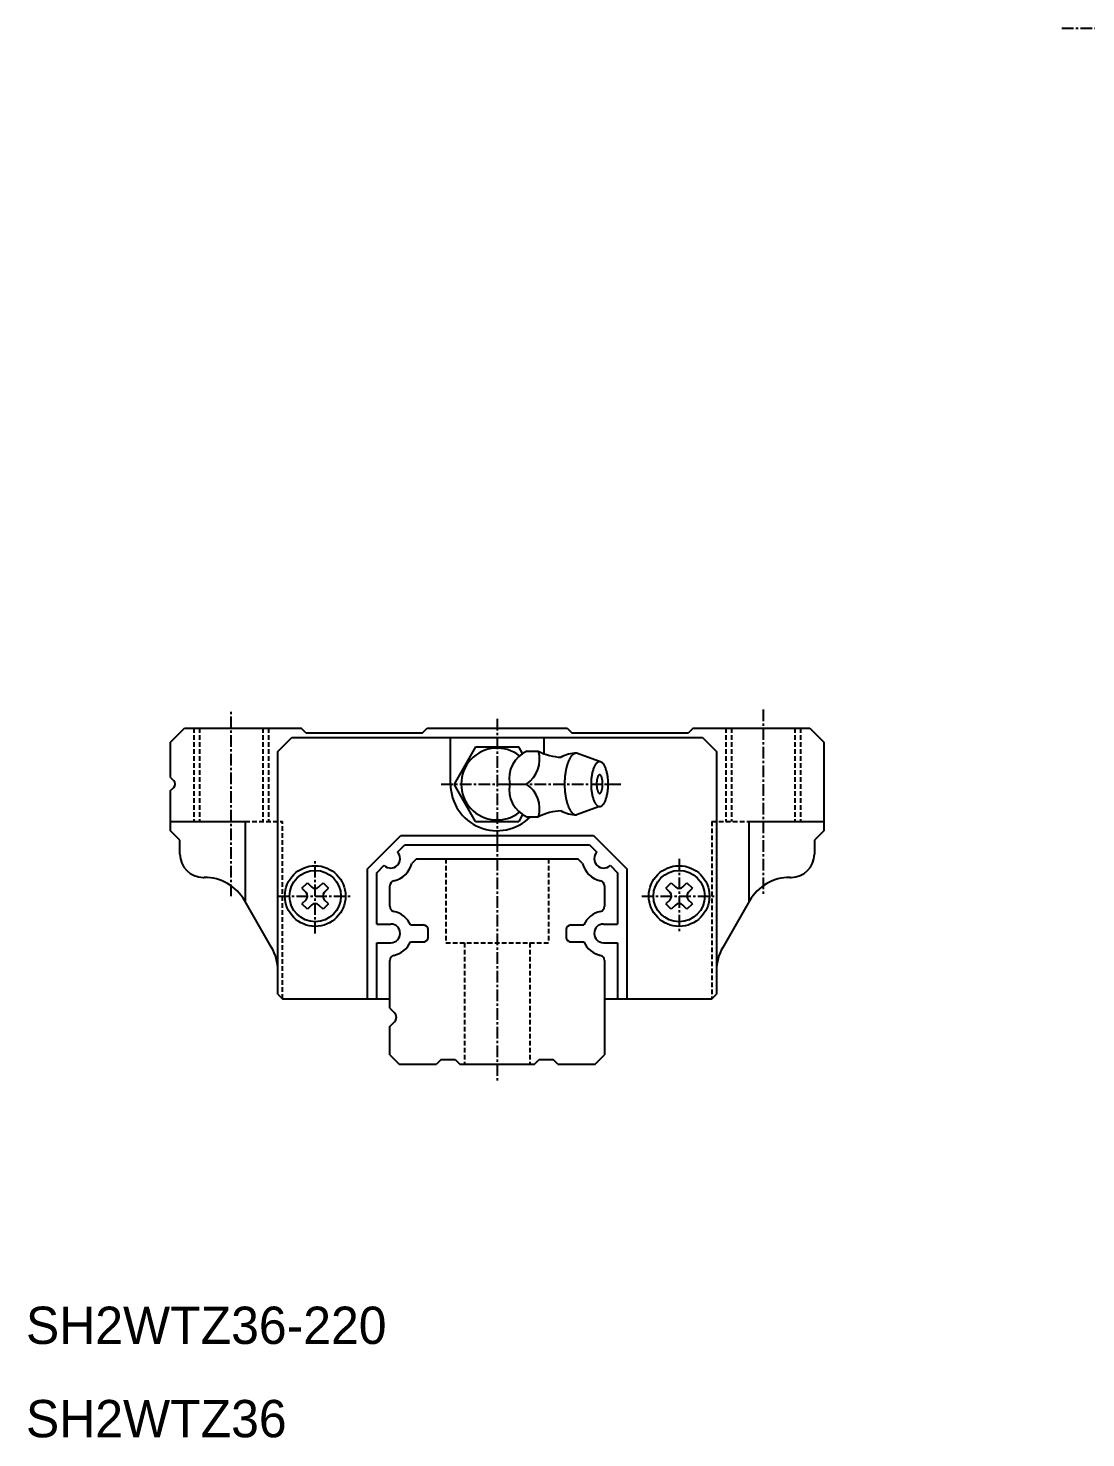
# Model space of a CAD drawing. Extents: x 10 to 349, y 10 to 201.
# Drawn here: x 10.2 to 123.6, y 9.9 to 161 of the extents above; entities that cross this region are included whole.
import ezdxf

# ---------------------------------------------------------------- set-up
doc = ezdxf.new("R2010")
doc.units = 0
doc.linetypes.add('CENTER', pattern=[2, 1.25, -0.25, 0.25, -0.25])
doc.linetypes.add('DASHED', pattern=[0.75, 0.5, -0.25])
doc.layers.get('0').update_dxf_attribs({"linetype": 'CONTINUOUS'})
doc.layers.add('CENTER', color=1, linetype='CENTER')

msp = doc.modelspace()

# ---------------------------------------------------------------- linework, layer by layer
at = {"color": 7, "linetype": 'CONTINUOUS'}
for p, q in [((25.50003, 84.49992), (27.0001, 86.00001)), ((27.0001, 86.00001), (39.50003, 86.00001)), ((37.00007, 83.5), (38.50006, 84.99999)), ((38.50005, 85.00001), (82.50002, 85.00001)), ((40.00009, 85.50001), (39.50009, 86.00001)), ((40.00003, 85.50001), (52.50006, 85.50001)), ((52.5001, 85.49999), (53.00008, 85.99999)), ((53.00006, 86.00001), (68.00003, 86.00001)), ((55.50002, 80.00001), (55.50002, 85.00001)), ((65.50002, 85.00001), (65.50002, 83.25495)), ((68.00007, 86.00001), (68.50005, 85.50001)), ((68.50002, 85.50001), (81.00003, 85.50001)), ((81.50007, 86.00002), (81.00007, 85.50002)), ((81.50003, 86.00001), (94.00003, 86.00001)), ((82.50003, 85.00001), (84.00003, 83.50001)), ((94.00004, 86), (95.50004, 84.49999)), ((25.50003, 80.70715), (25.50003, 84.49992)), ((37.00002, 57.50003), (37.00002, 83.5)), ((58.19059, 84.00004), (55.88118, 80.00002)), ((58.1906, 84.00004), (60.50002, 84.00004)), ((60.50002, 84.00004), (62.80943, 84.00004)), ((63.21976, 83.28936), (62.80945, 84.00004)), ((63.64543, 83.50741), (64.92358, 83.50741)), ((71.48074, 82.40001), (68.98627, 83.30001)), ((84.00002, 83.5), (84.00002, 57.50003)), ((95.50003, 84.5), (95.50003, 75.00001)), ((25.50007, 80.70712), (25.85362, 80.35357)), ((25.50003, 75.00001), (25.50003, 79.29289)), ((25.50007, 79.29291), (25.85362, 79.64646)), ((58.19059, 76.00002), (55.88118, 80.00003)), ((61.84955, 80.00001), (63.64543, 80.00001)), ((71.48074, 77.60001), (68.98627, 76.70001)), ((25.50002, 76.00001), (33.50002, 76.00001)), ((33.5, 76.00003), (33.5, 67.3993)), ((58.1906, 76.00001), (60.50002, 76.00001)), ((60.50002, 76.00001), (62.80943, 76.00001)), ((63.23243, 76.73265), (62.80945, 76.00002)), ((63.64543, 76.49261), (64.92358, 76.49261)), ((87.50002, 67.3993), (87.50002, 76.00003)), ((87.50002, 76.00001), (95.50002, 76.00001)), ((26.50007, 74.00001), (25.50007, 75.00001)), ((46.60004, 70.91422), (50.18003, 74.49422)), ((50.18002, 74.49423), (70.82002, 74.49423)), ((70.82004, 74.49423), (74.40004, 70.91423)), ((95.50006, 75.00002), (94.50006, 74.00002)), ((26.50003, 72.50001), (26.50003, 74.00001)), ((49.80714, 72.70711), (50.59426, 73.49423)), ((50.59424, 73.49423), (70.40581, 73.49423)), ((70.40582, 73.49424), (71.19293, 72.70713)), ((94.50003, 74.00001), (94.50003, 72.50001)), ((47.60004, 70.50001), (48.39293, 71.2929)), ((51.84086, 72), (51.34086, 71.5)), ((51.84084, 72), (69.15918, 72)), ((69.65919, 71.49999), (69.15919, 71.99999)), ((72.60714, 71.29291), (73.40004, 70.50002)), ((29.00003, 70.00001), (29.11335, 70.00001)), ((46.60002, 57.00001), (46.60002, 70.91423)), ((47.60002, 65.00001), (47.60002, 70.50001)), ((73.40002, 70.50001), (73.40002, 65.00001)), ((74.40002, 70.91423), (74.40002, 57.00001)), ((91.8868, 70.00001), (92.00003, 70.00001)), ((39.57883, 68.83767), (40.02757, 68.38893)), ((39.57885, 68.83767), (40.16239, 69.42121)), ((40.16238, 69.42121), (40.61112, 68.97247)), ((41.38894, 68.97248), (41.83768, 69.42122)), ((41.8377, 69.42122), (42.42124, 68.83767)), ((41.97249, 68.38892), (42.42123, 68.83766)), ((49, 66.8976), (49, 69.10238)), ((72, 69.10238), (72, 66.8976)), ((78.57883, 68.83767), (79.02757, 68.38893)), ((78.57884, 68.83767), (79.16239, 69.42122)), ((79.16239, 69.42122), (79.61112, 68.97248)), ((80.38895, 68.97247), (80.83769, 69.42121)), ((80.83769, 69.42122), (81.42124, 68.83767)), ((80.97249, 68.38892), (81.42123, 68.83766)), ((36.33021, 62.50005), (33.44347, 67.50002)), ((40.02757, 67.61111), (39.57883, 67.16237)), ((40.1624, 66.57883), (39.57885, 67.16237)), ((40.61113, 67.02756), (40.16239, 66.57882)), ((41.83769, 66.57881), (41.38894, 67.02756)), ((42.42124, 67.16237), (41.83769, 66.57883)), ((42.42123, 67.16236), (41.97248, 67.61111)), ((79.02757, 67.61111), (78.57883, 67.16237)), ((79.16239, 66.57883), (78.57885, 67.16237)), ((79.61112, 67.02756), (79.16239, 66.57882)), ((80.83767, 66.57882), (80.38894, 67.02756)), ((81.42123, 67.16237), (80.83769, 66.57883)), ((81.42123, 67.16238), (80.97249, 67.61111)), ((87.55667, 67.50002), (84.66994, 62.50005)), ((47.60002, 65.00001), (49.10002, 65.00001)), ((71.90002, 65.00001), (73.40002, 65.00001)), ((51.21053, 64.90001), (52.60001, 64.90001)), ((53.10001, 63.6), (53.10001, 64.40001)), ((67.90001, 64.40001), (67.90001, 63.6)), ((68.40001, 64.90001), (69.78949, 64.90001)), ((47.60002, 57.00001), (47.60002, 63.00001)), ((47.60002, 63.00001), (49.10002, 63.00001)), ((51.21053, 63.1), (52.60001, 63.1)), ((68.40001, 63.1), (69.78949, 63.1)), ((71.90002, 63.00001), (73.40002, 63.00001)), ((73.40002, 63.00001), (73.40002, 57.00001)), ((49, 55.98996), (49, 61.1024)), ((72, 61.1024), (72, 51.00001)), ((37.00005, 57.50005), (37.50006, 57.00003)), ((83.50002, 57.00003), (84.00001, 57.50004)), ((37.50005, 57.00001), (49, 57.00001)), ((49.00001, 55.98995), (49.49499, 55.49496)), ((72, 57.00001), (83.49998, 57.00001)), ((49.00001, 54.01003), (49.49499, 54.50501)), ((49, 51.00001), (49, 54.01004)), ((49.00005, 51.00002), (50.00005, 50.00002)), ((50, 50), (54, 50)), ((54.50002, 50.50001), (54.00003, 50.00002)), ((54.5, 50.5), (56.00002, 50.5)), ((56.00002, 50.5), (56.50002, 50)), ((56.5, 50), (64.5, 50)), ((64.50001, 50.00001), (65.00001, 50.50001)), ((65, 50.5), (66.5, 50.5)), ((67.00003, 50.00001), (66.50003, 50.50001)), ((67, 50), (71, 50)), ((71.00003, 50.00002), (72.00003, 51.00002))]:
    msp.add_line(p, q, dxfattribs=at)
at = {"color": 3, "linetype": 'DASHED'}
for p, q in [((28, 86.00001), (28, 76.00001)), ((28.6, 86.00001), (28.6, 76.00001)), ((35.4, 86.00001), (35.4, 76.00001)), ((36, 86.00001), (36, 76.00001)), ((85, 86.00001), (85, 76.00001)), ((85.6, 86.00001), (85.6, 76.00001)), ((92.4, 86.00001), (92.4, 76.00001)), ((93, 86.00001), (93, 76.00001)), ((33.5, 76.00001), (37.50002, 76.00001)), ((37.50002, 57.00001), (37.50002, 76.00001)), ((83.50002, 76.00001), (83.50002, 57.00001)), ((83.50002, 76.00001), (87.50002, 76.00001)), ((55, 72), (55, 63)), ((66, 72), (66, 63)), ((55, 63), (66, 63)), ((57, 63), (57, 50)), ((64, 63), (64, 50))]:
    msp.add_line(p, q, dxfattribs=at)
at = {"color": 7, "linetype": 'CONTINUOUS'}
for points in [[(68.9863, 83.3, 0), (68.9553, 83.299, 0), (68.9243, 83.296, 0), (68.8934, 83.2911, 0), (68.8625, 83.2841, 0), (68.8317, 83.2752, 0), (68.801, 83.2643, 0), (68.7704, 83.2514, 0), (68.7399, 83.2366, 0), (68.7096, 83.2198, 0), (68.6794, 83.2011, 0), (68.6495, 83.1805, 0), (68.6197, 83.1579, 0), (68.5901, 83.1335, 0), (68.5608, 83.1071, 0), (68.5318, 83.0789, 0), (68.503, 83.0488, 0), (68.4745, 83.0169, 0), (68.4463, 82.9832, 0), (68.4185, 82.9476, 0), (68.391, 82.9103, 0), (68.3638, 82.8713, 0), (68.337, 82.8305, 0), (68.3106, 82.788, 0), (68.2847, 82.7439, 0), (68.2591, 82.698, 0), (68.234, 82.6506, 0), (68.2093, 82.6016, 0), (68.1851, 82.5509, 0), (68.1614, 82.4988, 0), (68.1382, 82.4451, 0), (68.1155, 82.39, 0), (68.0933, 82.3335, 0), (68.0717, 82.2755, 0), (68.0506, 82.2162, 0), (68.03, 82.1555, 0), (68.0101, 82.0935, 0), (67.9907, 82.0303, 0), (67.9719, 81.9658, 0), (67.9538, 81.9002, 0), (67.9362, 81.8334, 0), (67.9193, 81.7655, 0), (67.9031, 81.6965, 0), (67.8875, 81.6266, 0), (67.8725, 81.5556, 0), (67.8583, 81.4837, 0), (67.8447, 81.4109, 0), (67.8318, 81.3373, 0), (67.8195, 81.2629, 0), (67.808, 81.1877, 0), (67.7972, 81.1117, 0), (67.7872, 81.0352, 0), (67.7778, 80.9579, 0), (67.7692, 80.8802, 0), (67.7613, 80.8018, 0), (67.7541, 80.723, 0), (67.7477, 80.6438, 0), (67.742, 80.5642, 0), (67.7371, 80.4842, 0), (67.7329, 80.404, 0), (67.7295, 80.3235, 0), (67.7268, 80.2428, 0), (67.7249, 80.1619, 0), (67.7238, 80.081, 0), (67.7234, 80, 0), (67.7238, 79.919, 0), (67.7249, 79.8381, 0), (67.7268, 79.7572, 0), (67.7295, 79.6766, 0), (67.7329, 79.5961, 0), (67.7371, 79.5158, 0), (67.742, 79.4358, 0), (67.7477, 79.3562, 0), (67.7541, 79.277, 0), (67.7613, 79.1982, 0), (67.7692, 79.1199, 0), (67.7778, 79.0421, 0), (67.7872, 78.9649, 0), (67.7972, 78.8883, 0), (67.808, 78.8124, 0), (67.8195, 78.7372, 0), (67.8318, 78.6627, 0), (67.8447, 78.5891, 0), (67.8583, 78.5163, 0), (67.8725, 78.4444, 0), (67.8875, 78.3734, 0), (67.9031, 78.3035, 0), (67.9193, 78.2345, 0), (67.9362, 78.1666, 0), (67.9538, 78.0998, 0), (67.9719, 78.0342, 0), (67.9907, 77.9697, 0), (68.0101, 77.9065, 0), (68.03, 77.8445, 0), (68.0506, 77.7839, 0), (68.0717, 77.7245, 0), (68.0933, 77.6666, 0), (68.1155, 77.61, 0), (68.1382, 77.5549, 0), (68.1614, 77.5012, 0), (68.1851, 77.4491, 0), (68.2093, 77.3985, 0), (68.234, 77.3494, 0), (68.2591, 77.302, 0), (68.2847, 77.2562, 0), (68.3106, 77.212, 0), (68.337, 77.1695, 0), (68.3638, 77.1287, 0), (68.391, 77.0897, 0), (68.4185, 77.0524, 0), (68.4463, 77.0168, 0), (68.4745, 76.9831, 0), (68.503, 76.9512, 0), (68.5318, 76.9211, 0), (68.5608, 76.8929, 0), (68.5901, 76.8666, 0), (68.6197, 76.8421, 0), (68.6495, 76.8196, 0), (68.6794, 76.7989, 0), (68.7096, 76.7802, 0), (68.7399, 76.7634, 0), (68.7704, 76.7486, 0), (68.801, 76.7357, 0), (68.8317, 76.7248, 0), (68.8625, 76.7159, 0), (68.8934, 76.709, 0), (68.9243, 76.704, 0), (68.9553, 76.701, 0), (68.9863, 76.7, 0)], [(71.4807, 82.4, 0), (71.4357, 82.3971, 0), (71.3907, 82.3885, 0), (71.346, 82.374, 0), (71.3016, 82.3539, 0), (71.2576, 82.3281, 0), (71.2141, 82.2967, 0), (71.1713, 82.2597, 0), (71.1293, 82.2173, 0), (71.0881, 82.1696, 0), (71.0478, 82.1166, 0), (71.0086, 82.0586, 0), (70.9705, 81.9955, 0), (70.9336, 81.9277, 0), (70.8981, 81.8552, 0), (70.864, 81.7783, 0), (70.8313, 81.6971, 0), (70.8002, 81.6118, 0), (70.7708, 81.5226, 0), (70.743, 81.4297, 0), (70.7171, 81.3334, 0), (70.693, 81.2339, 0), (70.6707, 81.1314, 0), (70.6505, 81.0261, 0), (70.6322, 80.9184, 0), (70.616, 80.8085, 0), (70.6018, 80.6967, 0), (70.5898, 80.5832, 0), (70.5799, 80.4682, 0), (70.5722, 80.3522, 0), (70.5667, 80.2353, 0), (70.5634, 80.1178, 0), (70.5623, 80, 0), (70.5634, 79.8822, 0), (70.5667, 79.7648, 0), (70.5722, 79.6479, 0), (70.5799, 79.5318, 0), (70.5898, 79.4169, 0), (70.6018, 79.3033, 0), (70.616, 79.1915, 0), (70.6322, 79.0816, 0), (70.6505, 78.9739, 0), (70.6707, 78.8687, 0), (70.693, 78.7662, 0), (70.7171, 78.6666, 0), (70.743, 78.5703, 0), (70.7708, 78.4775, 0), (70.8002, 78.3883, 0), (70.8313, 78.303, 0), (70.864, 78.2217, 0), (70.8981, 78.1448, 0), (70.9336, 78.0723, 0), (70.9705, 78.0045, 0), (71.0086, 77.9415, 0), (71.0478, 77.8834, 0), (71.0881, 77.8304, 0), (71.1293, 77.7827, 0), (71.1713, 77.7403, 0), (71.2141, 77.7034, 0), (71.2576, 77.6719, 0), (71.3016, 77.6461, 0), (71.346, 77.626, 0), (71.3907, 77.6116, 0), (71.4357, 77.6029, 0), (71.4807, 77.6, 0), (71.5258, 77.6029, 0), (71.5708, 77.6116, 0), (71.6155, 77.626, 0), (71.6599, 77.6461, 0), (71.7039, 77.6719, 0), (71.7473, 77.7034, 0), (71.7902, 77.7403, 0), (71.8322, 77.7827, 0), (71.8734, 77.8304, 0), (71.9137, 77.8834, 0), (71.9529, 77.9415, 0), (71.991, 78.0045, 0), (72.0279, 78.0723, 0), (72.0634, 78.1448, 0), (72.0975, 78.2217, 0), (72.1302, 78.303, 0), (72.1613, 78.3883, 0), (72.1907, 78.4775, 0), (72.2184, 78.5703, 0), (72.2444, 78.6666, 0), (72.2685, 78.7662, 0), (72.2907, 78.8687, 0), (72.311, 78.9739, 0), (72.3293, 79.0816, 0), (72.3455, 79.1915, 0), (72.3596, 79.3033, 0), (72.3717, 79.4169, 0), (72.3815, 79.5318, 0), (72.3892, 79.6479, 0), (72.3948, 79.7648, 0), (72.3981, 79.8822, 0), (72.3992, 80, 0), (72.3981, 80.1178, 0), (72.3948, 80.2353, 0), (72.3892, 80.3522, 0), (72.3815, 80.4682, 0), (72.3717, 80.5832, 0), (72.3596, 80.6967, 0), (72.3455, 80.8085, 0), (72.3293, 80.9184, 0), (72.311, 81.0261, 0), (72.2907, 81.1314, 0), (72.2685, 81.2339, 0), (72.2444, 81.3334, 0), (72.2184, 81.4297, 0), (72.1907, 81.5226, 0), (72.1613, 81.6118, 0), (72.1302, 81.6971, 0), (72.0975, 81.7783, 0), (72.0634, 81.8552, 0), (72.0279, 81.9277, 0), (71.991, 81.9955, 0), (71.9529, 82.0586, 0), (71.9137, 82.1166, 0), (71.8734, 82.1696, 0), (71.8322, 82.2173, 0), (71.7902, 82.2597, 0), (71.7473, 82.2967, 0), (71.7039, 82.3281, 0), (71.6599, 82.3539, 0), (71.6155, 82.374, 0), (71.5708, 82.3885, 0), (71.5258, 82.3971, 0), (71.4807, 82.4, 0)], [(71.4807, 79, 0), (71.4967, 79.0012, 0), (71.5126, 79.0048, 0), (71.5284, 79.0108, 0), (71.5441, 79.0192, 0), (71.5596, 79.03, 0), (71.575, 79.0431, 0), (71.5901, 79.0585, 0), (71.605, 79.0761, 0), (71.6196, 79.096, 0), (71.6338, 79.1181, 0), (71.6477, 79.1423, 0), (71.6611, 79.1685, 0), (71.6742, 79.1968, 0), (71.6867, 79.227, 0), (71.6988, 79.2591, 0), (71.7104, 79.2929, 0), (71.7213, 79.3285, 0), (71.7318, 79.3656, 0), (71.7416, 79.4043, 0), (71.7507, 79.4444, 0), (71.7593, 79.4859, 0), (71.7671, 79.5286, 0), (71.7743, 79.5725, 0), (71.7807, 79.6173, 0), (71.7865, 79.6631, 0), (71.7915, 79.7097, 0), (71.7957, 79.757, 0), (71.7992, 79.8049, 0), (71.8019, 79.8533, 0), (71.8039, 79.902, 0), (71.8051, 79.9509, 0), (71.8055, 80, 0), (71.8051, 80.0491, 0), (71.8039, 80.098, 0), (71.8019, 80.1467, 0), (71.7992, 80.1951, 0), (71.7957, 80.243, 0), (71.7915, 80.2903, 0), (71.7865, 80.3369, 0), (71.7807, 80.3827, 0), (71.7743, 80.4276, 0), (71.7671, 80.4714, 0), (71.7593, 80.5141, 0), (71.7507, 80.5556, 0), (71.7416, 80.5957, 0), (71.7318, 80.6344, 0), (71.7213, 80.6716, 0), (71.7104, 80.7071, 0), (71.6988, 80.741, 0), (71.6867, 80.773, 0), (71.6742, 80.8032, 0), (71.6611, 80.8315, 0), (71.6477, 80.8577, 0), (71.6338, 80.8819, 0), (71.6196, 80.904, 0), (71.605, 80.9239, 0), (71.5901, 80.9416, 0), (71.575, 80.9569, 0), (71.5596, 80.97, 0), (71.5441, 80.9808, 0), (71.5284, 80.9892, 0), (71.5126, 80.9952, 0), (71.4967, 80.9988, 0), (71.4807, 81, 0), (71.4648, 80.9988, 0), (71.4489, 80.9952, 0), (71.4331, 80.9892, 0), (71.4174, 80.9808, 0), (71.4018, 80.97, 0), (71.3865, 80.9569, 0), (71.3713, 80.9416, 0), (71.3565, 80.9239, 0), (71.3419, 80.904, 0), (71.3277, 80.8819, 0), (71.3138, 80.8577, 0), (71.3003, 80.8315, 0), (71.2873, 80.8032, 0), (71.2747, 80.773, 0), (71.2627, 80.741, 0), (71.2511, 80.7071, 0), (71.2401, 80.6716, 0), (71.2297, 80.6344, 0), (71.2199, 80.5957, 0), (71.2107, 80.5556, 0), (71.2022, 80.5141, 0), (71.1944, 80.4714, 0), (71.1872, 80.4276, 0), (71.1807, 80.3827, 0), (71.175, 80.3369, 0), (71.17, 80.2903, 0), (71.1658, 80.243, 0), (71.1623, 80.1951, 0), (71.1595, 80.1467, 0), (71.1576, 80.098, 0), (71.1564, 80.0491, 0), (71.156, 80, 0), (71.1564, 79.9509, 0), (71.1576, 79.902, 0), (71.1595, 79.8533, 0), (71.1623, 79.8049, 0), (71.1658, 79.757, 0), (71.17, 79.7097, 0), (71.175, 79.6631, 0), (71.1807, 79.6173, 0), (71.1872, 79.5725, 0), (71.1944, 79.5286, 0), (71.2022, 79.4859, 0), (71.2107, 79.4444, 0), (71.2199, 79.4043, 0), (71.2297, 79.3656, 0), (71.2401, 79.3285, 0), (71.2511, 79.2929, 0), (71.2627, 79.2591, 0), (71.2747, 79.227, 0), (71.2873, 79.1968, 0), (71.3003, 79.1685, 0), (71.3138, 79.1423, 0), (71.3277, 79.1181, 0), (71.3419, 79.096, 0), (71.3565, 79.0761, 0), (71.3713, 79.0585, 0), (71.3865, 79.0431, 0), (71.4018, 79.03, 0), (71.4174, 79.0192, 0), (71.4331, 79.0108, 0), (71.4489, 79.0048, 0), (71.4648, 79.0012, 0), (71.4807, 79, 0)]]:
    msp.add_polyline3d(points, dxfattribs=at)
for centre, radius in [((41.00002, 68.00001), 3.25), ((80.00002, 68.00001), 3.25), ((41.00002, 68.00001), 2.75), ((80.00002, 68.00001), 2.75)]:
    msp.add_circle(centre, radius, dxfattribs=at)
for centre, radius, start, end in [((60.50002, 80.00001), 3.85, 51.526513, 308.47349), ((64.96701, 80.6069), 3.17599, 114.03975, 191.01614), ((61.87018, 82.63353), 3.17599, 303.98386, 15.97117), ((67.61553, 88.86963), 6, 243.20602, 267.6158), ((68.98627, 80.00002), 3.3, 90.000073, 119.40699), ((25.50007, 80.00002), 0.5, 315, 45), ((60.50002, 80.00001), 5, 180.00004, 315.45413), ((64.96701, 79.39313), 3.17599, 168.98386, 245.96025), ((61.87018, 77.3665), 3.17599, 344.02883, 56.01614), ((67.61553, 71.1304), 6, 92.384205, 116.79398), ((68.98627, 80.00001), 3.3, 240.59301, 269.99993), ((49.10002, 72.00001), 1, 225.00005, 45), ((71.90002, 72.00001), 1, 135, 314.99996), ((29.00003, 72.50001), 2.5, 180, 270), ((48.92996, 72.06418), 2.476, 281.8239, 346.8289), ((72.07005, 72.06418), 2.476, 193.1711, 258.17614), ((92.00003, 72.50001), 2.5, 270, 0), ((29.11335, 65.00001), 5, 30.000037, 90), ((49.55, 69.10238), 0.55, 101.82386, 179.99991), ((71.45001, 69.10238), 0.55, 0.0000555, 78.176105), ((91.8868, 65.00001), 5, 90, 149.99996), ((39.63866, 68.00001), 0.55, 315.00007, 44.99993), ((41.00002, 69.36139), 0.55, 225.00005, 314.99995), ((42.36139, 68.00001), 0.55, 135, 224.99998), ((78.63866, 68.00001), 0.55, 315.00007, 44.99993), ((80.00002, 69.36139), 0.55, 225.00005, 314.99995), ((81.36139, 68.00001), 0.55, 135, 224.99998), ((41.00002, 66.63865), 0.55, 45.000046, 134.99995), ((49.55, 66.8976), 0.55, 180.00009, 258.17614), ((71.45001, 66.8976), 0.55, 281.8239, 359.99996), ((80.00002, 66.63865), 0.55, 45.000046, 134.99995), ((49.10002, 64.00001), 1, 270.00007, 89.99998), ((48.92996, 63.93582), 2.476, 22.917832, 78.176105), ((72.07005, 63.93582), 2.476, 101.82386, 157.08217), ((71.90002, 64.00001), 1, 89.999982, 269.99995), ((52.60001, 64.40001), 0.5, 0.000036, 89.999982), ((52.60001, 63.6), 0.5, 270.00002, 0.00004), ((68.40001, 64.40001), 0.5, 89.999982, 179.99996), ((68.40001, 63.6), 0.5, 179.99996, 270), ((32.00003, 60.00004), 5, 359.99998, 30.00008), ((48.92996, 64.06419), 2.476, 281.8239, 337.08217), ((72.07005, 64.06419), 2.476, 202.91783, 258.17614), ((89.00003, 60.00004), 5, 149.99992, 180.00002), ((49.55, 61.1024), 0.55, 101.82386, 179.99991), ((71.45001, 61.1024), 0.55, 0.0000555, 78.176105), ((49.00001, 54.99999), 0.7, 315, 45)]:
    msp.add_arc(centre, radius, start, end, dxfattribs=at)
at = {"layer": 'CENTER', "color": 1, "linetype": 'CENTER'}
for p, q in [((121.00002, 160.99998), (349.00002, 160.99998)), ((32, 68.00001), (32, 88.00001)), ((89, 88.00001), (89, 68.00001)), ((60.50002, 87.00001), (60.50002, 74.00001)), ((54.50002, 80.00001), (73.77518, 80.00001)), ((60.5, 74), (60.5, 48)), ((41.00002, 64.00001), (41.00002, 72.00001)), ((80.00002, 72.00001), (80.00002, 64.00001)), ((37.00002, 68.00001), (45.00002, 68.00001)), ((76.00002, 68.00001), (84.00002, 68.00001))]:
    msp.add_line(p, q, dxfattribs=at)

# ---------------------------------------------------------------- texts
at = {"color": 7, "linetype": 'CONTINUOUS'}
for s, p in [('SH2WTZ36-220', (10, 20)), ('SH2WTZ36', (10, 10))]:
    msp.add_text(s, height=4, dxfattribs=at).set_placement(p)

doc.saveas('drawing.dxf')
